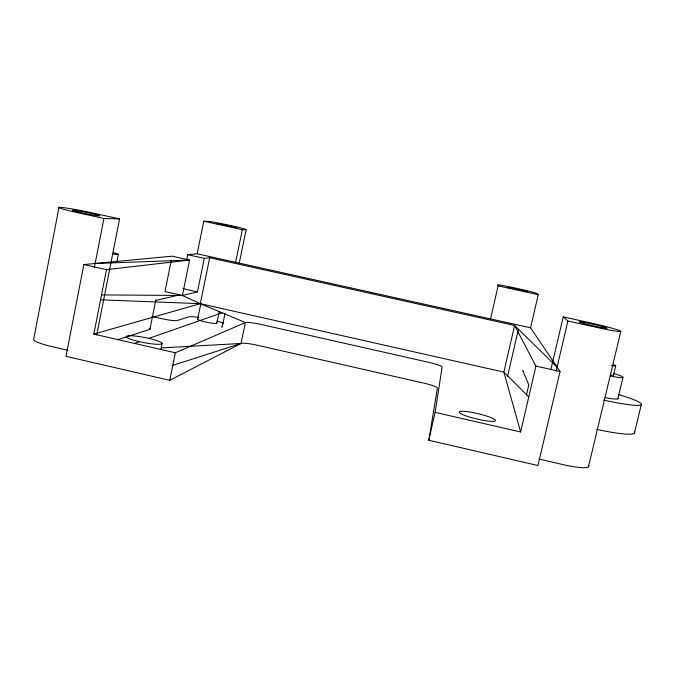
<?xml version="1.0" encoding="UTF-8"?>
<svg xmlns="http://www.w3.org/2000/svg" width="675" height="675" viewBox="0 0 675 675"><rect width="100%" height="100%" fill="white"/><g stroke="black" fill="none" stroke-linecap="round" stroke-linejoin="round"><path stroke-width="1.01" d="M186.73 259.757L187.76 254.677L197.168 253.783L530.592 327.814L560.039 371.512L537.975 465.522L428.819 440.269L435.105 412.366L442.125 367.048A14.58 1.671 12.7 0 0 428.313 362.239L261.647 324.574A14.394 1.637 11.8 0 0 245.388 322.566L200.289 303.666L182.385 295.481L164.987 291.566L171.307 260.212M428.819 440.269L437.375 388.167A14.555 1.924 12.8 0 0 423.647 383.088L257.31 345.246A14.369 1.882 11.7 0 0 241.026 343.474L161.468 347.895M58.978 207.402L33.75 338.918A27.363 4.253 10.2 0 0 51.68 346.537L67.711 350.241M95.141 263.495L189.582 260.052L172.117 256.163L83.86 264.566L65.998 356.324L169.737 380.32L241.026 343.474L245.388 322.566L175.34 352.789L93.817 334.091L106.481 269.646L189.582 260.052L182.385 295.481L101.52 294.907M94.34 267.587L103.942 218.489L119.576 218.919L111.105 261.976M96.753 334.884L110.903 263.005M116.944 261.343L118.319 254.365M149.968 329.164L155.765 300.316M160.852 349.549L162.101 343.415M169.737 380.32L175.34 352.789M197.168 253.783L203.791 221.24L207.984 221.358A19.786 0.759 12 0 1 230.715 225.568A19.786 0.759 12 0 1 245.919 229.694L242.342 229.711L203.791 221.24M182.385 295.481L197.454 291.887L204.306 258.356L209.689 257.732L514.595 325.46L557.077 367.116M209.689 257.732L200.289 303.666L93.817 334.091M197.648 319.3L200.812 303.851M216.878 323.03L219.206 311.732M225.003 313.554L222.885 323.798A3.324 0.591 -77.1 0 1 221.704 327.173L222.227 327.021M235.6 262.313L242.342 229.711M239.178 263.377L246.181 229.542M490.556 318.921L498.099 285.888L497.526 284.943A20.25 0.793 12.5 0 1 516.409 288.293A20.25 0.793 12.5 0 1 537.022 293.617L538.253 294.705L530.592 327.814M507.566 376.304L518.408 329.273M526.441 395.111L528.795 384.952L522.855 370.676A14.074 1.434 13.2 0 0 523.252 371.048M520.627 431.975L535.95 366.103L514.595 325.46L503.862 372.119L520.627 431.975L435.105 412.366M550.986 369.132L563.212 316.87L590.178 322.827A28.519 1.519 12.8 0 1 620.848 331.163A28.519 1.519 12.8 0 1 596.126 327.265L567.886 321.022L563.212 316.87M556.124 371.216L567.886 321.022M588.448 466.855L620.764 331.518M613.491 375.165L615.701 365.918M617.827 398.841L622.949 377.511M634.357 433.316L641.25 404.806M134.46 343.415L139.413 341.685M148.88 338.377L222.083 312.803M117.399 339.787L149.496 329.459A15.027 1.991 10.9 0 0 149.234 328.236M172.783 365.369L241.026 343.474M179.609 294.865L155.309 300.552A15.061 1.637 11.2 0 0 155.663 299.97M100.55 299.818L200.289 303.666L503.862 372.119L528.778 396.942M498.099 285.888L538.253 294.705M119.576 218.919L94.314 213.342A27.65 1.409 11.5 0 0 60.227 207.318A27.65 1.409 11.5 0 0 77.566 212.659L103.942 218.489M187.76 254.677L204.306 258.356M83.86 264.566L106.481 269.646M535.95 366.103L560.039 371.512M182.908 288.622L197.454 291.887M151.858 316.44L161.08 318.532A13.643 1.654 11.2 0 0 177.424 320.482L188.502 316.913A19.634 2.32 11.5 0 1 198.754 317.385M538.701 458.992L563.583 464.737A28.207 4.582 14.1 0 0 588.642 465.666M613.457 373.427A20.967 1.839 13.3 0 1 623.042 377.452A20.967 1.839 13.3 0 1 610.276 376.043M618.587 394.597A44.888 4.708 13.5 0 1 640.828 405.017A44.888 4.708 13.5 0 1 603.568 400.081M617.853 398.258A20.933 2.194 13.5 0 1 605.129 397.617M216.413 322.633A9.813 1.156 11.5 0 1 207.706 322.448A9.813 1.156 11.5 0 1 197.885 319.039M113.307 252.619A10.817 0.844 11.3 0 1 112.742 253.994M613.583 364.736A11.239 0.903 13.2 0 1 611.432 365.538M216.852 321.072A19.634 2.32 11.5 0 1 223.307 323.106M634.247 431.738A44.786 5.721 13.8 0 1 596.59 429.3M613.516 374.903A11.23 0.987 13.3 0 1 611.272 375.123M236.571 227.534L217.257 223.501L236.571 227.534M527.133 291.44L507.381 287.103L527.133 291.44M149.023 338.411L144.458 337.449A18.25 2.599 10.9 0 0 126.428 336.302A18.25 2.599 10.9 0 0 139.269 341.651L143.969 342.638A18.25 2.599 10.9 0 0 161.916 343.761A18.25 2.599 10.9 0 0 149.023 338.411M481.106 414.442L476.457 413.311A18.605 2.725 13.3 0 0 459.287 411.91A18.605 2.725 13.3 0 0 473.403 418.146L478.187 419.31A18.605 2.725 13.3 0 0 495.391 420.711A18.605 2.725 13.3 0 0 481.106 414.442M78.84 212.136A13.821 0.7 11.5 0 0 99.622 215.797A13.821 0.7 11.5 0 0 79.819 211.098A13.821 0.7 11.5 0 0 78.84 212.136M584.516 323.671A14.251 0.759 12.8 0 0 606.867 328.244A14.251 0.759 12.8 0 0 587.95 323.114A14.251 0.759 12.8 0 0 584.516 323.671"/></g></svg>
